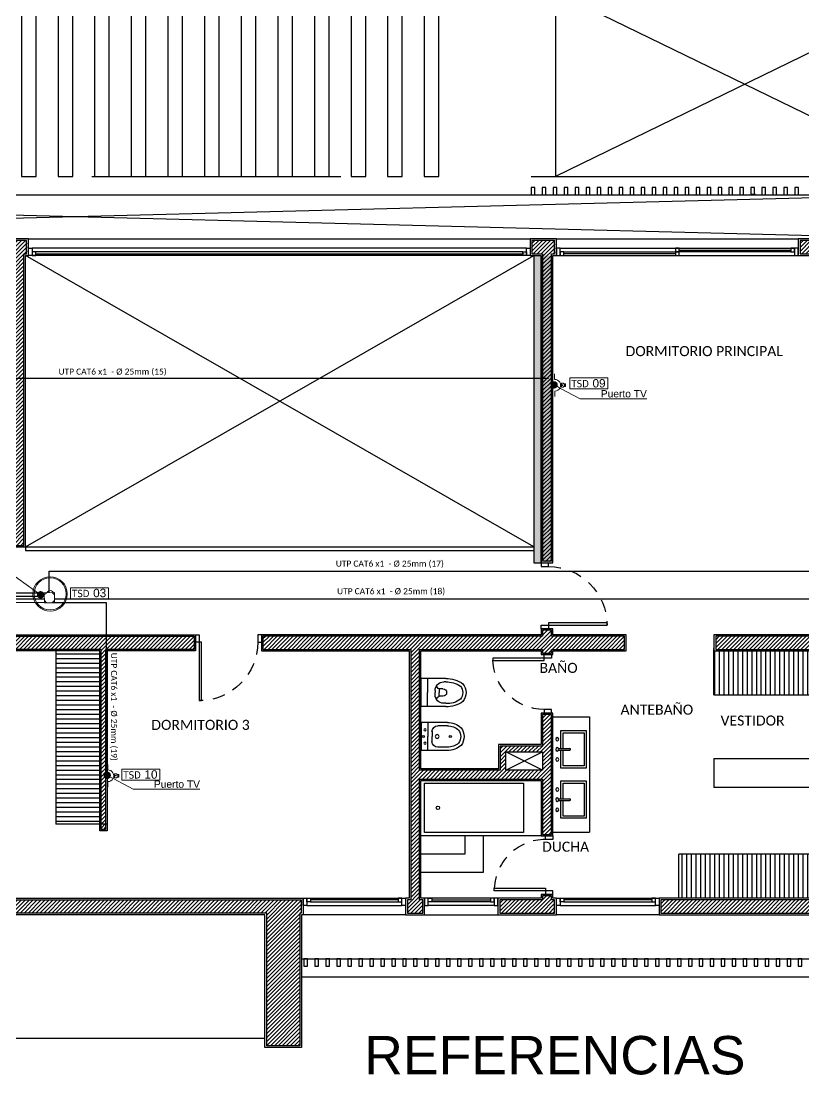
# Model space of a CAD drawing. Header units: millimetres. Extents: x 430 to 1353, y -204 to 152.
# Drawn here: x 699.67 to 710.36, y -116.77 to -102.39 of the extents above; entities that cross this region are included whole.
import ezdxf
from ezdxf import colors
from ezdxf.entities.mleader import LeaderData, LeaderLine
from ezdxf.enums import TextEntityAlignment as Align
from ezdxf.math import Vec2, Vec3

# ---------------------------------------------------------------- set-up
doc = ezdxf.new("R2010")
doc.units = ezdxf.units.MM
doc.linetypes.add('DASHED', pattern=[0.3, 0.17, -0.13])
doc.layers.get('0').update_dxf_attribs({"color": 250})
for name, color, linetype in [('AR - Carpinteria', 252, 'Continuous'), ('AR - Equipamiento Fijo', 252, 'Continuous'), ('AR - Ht', 252, 'Continuous'), ('AR - Proyeccion', 252, 'DASHED'), ('AR - Vista 05', 252, 'Continuous'), ('AR - Vista 1', 252, 'Continuous'), ('AR - Vista 4', 252, 'Continuous'), ('AR_Vista 1', 252, 'Continuous'), ('ND- ESPACIOS', 253, 'Continuous')]:
    doc.layers.add(name, color=color, linetype=linetype)
for name, color, linetype, lineweight in [('ND-Cotas', 252, 'Continuous', 9), ('ND-SD_Boca', 20, 'Continuous', 9), ('ND-SD_utp_cat6', 30, 'Continuous', 30), ('ND-texto', 251, 'Continuous', 15), ('ND-Texto2', 252, 'Continuous', 9)]:
    doc.layers.add(name, color=color, linetype=linetype, lineweight=lineweight)
doc.styles.add('1', font='arial.ttf')
doc.styles.add('1.50 txt especificaciones', font='tahoma.ttf', dxfattribs={"height": 0.075})
doc.styles.add('Romans 1.100', font='ROMANS.shx', dxfattribs={"height": 0.15})
doc.styles.get("Standard").update_dxf_attribs({"font": 'arial.ttf'})

# ---------------------------------------------------------------- blocks, each defined once
blk = doc.blocks.new('Plato repetidor de WIFI')
for radius in [0.234, 0.219, 0.0453]:
    blk.add_circle((0, 0), radius)
blk = doc.blocks.new('_Dot')
at = {"color": 0, "linetype": 'ByBlock', "lineweight": -2}
blk.add_line((-0.5, 0), (-1, 0), dxfattribs=at)
at = {"color": 0, "linetype": 'ByBlock', "const_width": 0.5}
blk.add_lwpolyline([(-0.25, 0, 1), (0.25, 0, 1)], format="xyb", close=True, dxfattribs=at)
blk = doc.blocks.new('Toma con RJ45')
h = blk.add_hatch(color=256)
h.dxf.hatch_style = 1
h.paths.add_polyline_path([(-0.019, 0.134), (0.019, 0.134), (0.019, 0.148), (0, 0.148), (-0.019, 0.148)])
for p, q in [((-0.019, 0.12), (-0.019, 0.148)), ((0.019, 0.12), (0.019, 0.148)), ((-0.027, 0.12), (-0.019, 0.12)), ((-0.019, 0.134), (0.019, 0.134)), ((0.008, 0.107), (-0.01, 0.107)), ((-0.001, 0.116), (-0.001, 0.098)), ((0, 0.092), (0, 0.079)), ((0.027, 0.12), (0.019, 0.12)), ((0.079, 0), (0.154, 0)), ((-0.079, -0.002), (-0.154, -0.002))]:
    blk.add_line(p, q)
for points in [[(0, 0.148), (-0.019, 0.148)], [(0, 0.148), (0.019, 0.148)], [(-0.027, 0.12), (-0.027, 0.092), (0, 0.092)], [(0.027, 0.12), (0.027, 0.092), (0, 0.092)]]:
    blk.add_lwpolyline(points)
blk.add_arc((0, 0), 0.0794, 360, 181.1424)
blk = doc.blocks.new('bacha')
for p, q in [((519.809, 72.68), (519.809, 72.832)), ((519.833, 72.68), (519.833, 72.832))]:
    blk.add_line(p, q)
for points in [[(519.809, 72.711), (519.565, 72.711), (519.565, 73.058), (520.076, 73.058), (520.076, 72.711), (519.833, 72.711)], [(519.809, 72.741), (519.595, 72.741), (519.595, 73.028), (520.046, 73.028), (520.046, 72.741), (519.833, 72.741)]]:
    blk.add_lwpolyline(points)
blk.add_arc((519.821, 72.831), 0.0121, 5.5464, 174.4536)
at = {"extrusion": (0, 0, -1)}
for centre in [(519.683, 72.661), (519.821, 72.661), (519.959, 72.661)]:
    blk.add_ellipse(centre, major_axis=(0.0235, 0), ratio=0.85, start_param=3.141593, end_param=9.424778, dxfattribs=at)
blk = doc.blocks.new('INOD3-VS')
for p, q in [((-0.19, 0), (0.19, 0)), ((-0.19, -0.334), (-0.19, 0)), ((0.19, -0.334), (0.19, 0)), ((-0.19, -0.09), (0, -0.09)), ((0.19, -0.09), (0, -0.09)), ((-0.05, -0.297), (-0.05, -0.247)), ((-0.05, -0.247), (0, -0.247)), ((-0.028, -0.19), (0, -0.19)), ((0.028, -0.19), (0, -0.19)), ((0.05, -0.247), (0, -0.247)), ((0.05, -0.297), (0.05, -0.247)), ((-0.145, -0.334), (-0.145, -0.307)), ((0.145, -0.334), (0.145, -0.307))]:
    blk.add_line(p, q)
for centre, radius, start, end in [((-0.028, -0.307), 0.117, 90, 180), ((-0.095, -0.259), 0.0464, 14.8851, 92.9268), ((0.028, -0.307), 0.117, 0, 90), ((0.095, -0.259), 0.0464, 87.0732, 165.1149), ((0.195, -0.344), 0.385, 178.5208, 215.4085), ((0.198, -0.345), 0.343, 178.2465, 213.5506), ((0, -0.297), 0.05, 180, 270), ((0, -0.297), 0.05, 270, 0), ((-0.127, -0.365), 0.274, 321.8101, 6.3928), ((-0.192, -0.345), 0.383, 324.4734, 1.5973), ((0, -0.419), 0.19, 231.2469, 270), ((0, -0.419), 0.145, 232.619, 270), ((0, -0.419), 0.145, 270, 307.381), ((0, -0.419), 0.19, 270, 308.7531)]:
    blk.add_arc(centre, radius, start, end)
blk = doc.blocks.new('*U492')
blk.add_lwpolyline([(0.05, 0.1), (0.05, 0.8), (0.083, 0.8), (0.083, 0.1)], close=True)
for points in [[(0, 0), (0.05, 0), (0.05, 0.1), (0, 0.1)], [(0.8, 0), (0.75, 0), (0.75, 0.1), (0.8, 0.1)]]:
    blk.add_lwpolyline(points)
at = {"color": 8, "linetype": 'DASHED'}
blk.add_arc((0.05, 0.1), 0.7, 360, 90, dxfattribs=at)
blk = doc.blocks.new('BIDE2-VS')
for p, q in [((-0.19, 0), (0.19, 0)), ((-0.19, -0.354), (-0.19, 0)), ((0.19, -0.354), (0.19, 0)), ((-0.19, -0.09), (0, -0.09)), ((0.19, -0.09), (0, -0.09)), ((-0.145, -0.354), (-0.145, -0.224)), ((-0.067, -0.146), (0, -0.146)), ((0.067, -0.146), (0, -0.146)), ((0.145, -0.354), (0.145, -0.224)), ((-0.145, -0.354), (-0.145, -0.327))]:
    blk.add_line(p, q)
for centre, radius in [((-0.09, -0.052), 0.015), ((0.09, -0.052), 0.015), ((0, -0.215), 0.026)]:
    blk.add_circle(centre, radius)
for centre, radius, start, end in [((0, -0.03), 0.015, 90, 270), ((0, -0.03), 0.015, 270, 90), ((-0.067, -0.224), 0.0781, 90, 180), ((0.067, -0.224), 0.0781, 0, 90), ((0.084, -0.354), 0.274, 180, 222.2256), ((0.084, -0.354), 0.229, 180, 221.3159), ((0, -0.393), 0.015, 90, 270), ((0, -0.393), 0.015, 270, 90), ((-0.084, -0.354), 0.229, 318.6841, 0), ((-0.084, -0.354), 0.274, 317.7744, 0), ((0, -0.39), 0.19, 231.2469, 270), ((0, -0.39), 0.145, 232.619, 270), ((0, -0.39), 0.145, 270, 307.381), ((0, -0.39), 0.19, 270, 308.7531)]:
    blk.add_arc(centre, radius, start, end)
blk = doc.blocks.new('*U491')
blk.add_lwpolyline([(0.05, 0.1), (0.05, 0.9), (0.083, 0.9), (0.083, 0.1)], close=True)
for points in [[(0, 0), (0.05, 0), (0.05, 0.1), (0, 0.1)], [(0.9, 0), (0.85, 0), (0.85, 0.1), (0.9, 0.1)]]:
    blk.add_lwpolyline(points)
at = {"color": 8, "linetype": 'DASHED'}
blk.add_arc((0.05, 0.1), 0.8, 360, 90, dxfattribs=at)
blk = doc.blocks.new('*U295')
at = {"color": 8}
blk.add_line((1.3, 0.025), (0.1, 0.025), dxfattribs=at)
at = {"layer": 'AR - Carpinteria'}
for p, q in [((0.05, 0.1), (1.35, 0.1)), ((0.05, 0), (1.35, 0)), ((0.1, 0.05), (1.3, 0.05))]:
    blk.add_line(p, q, dxfattribs=at)
for points in [[(0, 0), (0.05, 0), (0.05, 0.1), (0, 0.1)], [(0.05, 0), (0.1, 0), (0.1, 0.05), (0.05, 0.05)], [(1.35, 0), (1.3, 0), (1.3, 0.05), (1.35, 0.05)], [(1.35, 0), (1.4, 0), (1.4, 0.1), (1.35, 0.1)]]:
    blk.add_lwpolyline(points, close=True, dxfattribs=at)
blk = doc.blocks.new('*U494')
at = {"color": 8}
for p, q in [((1.625, 0.025), (0.1, 0.025)), ((1.675, 0.075), (3.2, 0.075))]:
    blk.add_line(p, q, dxfattribs=at)
at = {"layer": 'AR - Carpinteria'}
for p, q in [((0.05, 0.1), (3.25, 0.1)), ((0.05, 0), (3.25, 0)), ((0.1, 0.05), (1.625, 0.05)), ((3.2, 0.05), (1.675, 0.05))]:
    blk.add_line(p, q, dxfattribs=at)
for points in [[(0, 0), (0.05, 0), (0.05, 0.1), (0, 0.1)], [(0.05, 0), (0.1, 0), (0.1, 0.05), (0.05, 0.05)], [(1.675, 0.1), (1.625, 0.1), (1.625, 0.05), (1.675, 0.05)], [(1.625, 0), (1.675, 0), (1.675, 0.05), (1.625, 0.05)], [(3.25, 0.1), (3.2, 0.1), (3.2, 0.05), (3.25, 0.05)], [(3.25, 0), (3.3, 0), (3.3, 0.1), (3.25, 0.1)]]:
    blk.add_lwpolyline(points, close=True, dxfattribs=at)
blk = doc.blocks.new('*U496')
at = {"color": 8}
blk.add_line((0.9, 0.025), (0.1, 0.025), dxfattribs=at)
at = {"layer": 'AR - Carpinteria'}
for p, q in [((0.05, 0.1), (0.95, 0.1)), ((0.05, 0), (0.95, 0)), ((0.1, 0.05), (0.9, 0.05))]:
    blk.add_line(p, q, dxfattribs=at)
for points in [[(0, 0), (0.05, 0), (0.05, 0.1), (0, 0.1)], [(0.05, 0), (0.1, 0), (0.1, 0.05), (0.05, 0.05)], [(0.95, 0), (0.9, 0), (0.9, 0.05), (0.95, 0.05)], [(0.95, 0), (1, 0), (1, 0.1), (0.95, 0.1)]]:
    blk.add_lwpolyline(points, close=True, dxfattribs=at)
blk = doc.blocks.new('planta alta')
at = {"layer": 'AR - Equipamiento Fijo', "transparency": 33554585}
h = blk.add_hatch(dxfattribs=at)
h.set_pattern_fill('ANSI31', color=256, scale=0.02, angle=315)
h.set_pattern_definition([(0, (-553.808214, -51.777135), (1e-17, 0.0635), [])])
h.paths.add_polyline_path([(10.52, 10.805), (9.92, 10.805), (9.92, 7.43), (10.52, 7.43)])
h.paths.add_polyline_path([(12.01, 10.805), (11.41, 10.805), (11.41, 8.44), (12.01, 8.44)])
at = {"layer": 'AR - Equipamiento Fijo', "linetype": 'ByBlock', "transparency": 33554585}
h = blk.add_hatch(dxfattribs=at)
h.set_pattern_fill('ANSI31,_O', color=256, scale=0.02, angle=45)
h.set_pattern_definition([(90, (-553.808214, -51.777135), (-0.0635, 0), [])])
h.paths.add_polyline_path([(22.8, 10.205), (23.4, 10.805), (20.395, 10.805), (20.395, 10.205)])
h.paths.add_polyline_path([(19.915, 8.03), (19.915, 7.44), (23.4, 7.43), (22.8, 8.03)])
at = {"layer": 'AR - Ht', "transparency": 33554511}
h = blk.add_hatch(color=256, dxfattribs=at)
h.dxf.hatch_style = 1
h.paths.add_polyline_path([(18.195, 15.97), (18.195, 16.2), (17.935, 16.2), (17.935, 15.97), (17.935, 12.005), (18.035, 12.005), (18.195, 12.005)])
at = {"layer": 'AR - Carpinteria'}
for p, q in [((11.035, 16.43), (17.895, 16.43)), ((18.24, 16.43), (21.545, 16.43)), ((17.835, 16.3), (11.085, 16.3)), ((17.835, 16.2), (11.095, 16.2)), ((17.785, 16.25), (11.135, 16.25)), ((18.055, 9.175), (17.555, 9.425)), ((17.555, 9.175), (18.055, 9.425)), ((16.185, 7.2), (14.765, 7.2)), ((16.445, 7.2), (17.445, 7.2)), ((19.645, 7.2), (18.245, 7.2))]:
    blk.add_line(p, q, dxfattribs=at)
for points in [[(11.085, 16.2), (11.035, 16.2), (11.035, 16.3), (11.085, 16.3)], [(17.885, 16.2), (17.835, 16.2), (17.835, 16.3), (17.885, 16.3)], [(11.085, 16.2), (11.135, 16.2), (11.135, 16.25), (11.085, 16.25)], [(17.835, 16.2), (17.785, 16.2), (17.785, 16.25), (17.835, 16.25)]]:
    blk.add_lwpolyline(points, close=True, dxfattribs=at)
at = {"layer": 'AR - Equipamiento Fijo'}
for p, q in [((11.41, 10.805), (11.41, 8.44)), ((18.195, 9.905), (18.695, 9.905)), ((18.695, 9.905), (18.695, 8.33)), ((12.11, 8.44), (11.41, 8.44)), ((18.195, 8.33), (18.695, 8.33))]:
    blk.add_line(p, q, dxfattribs=at)
at = {"layer": 'AR - Equipamiento Fijo', "linetype": 'ByBlock'}
for p, q in [((20.395, 10.205), (20.395, 10.835)), ((19.915, 7.43), (19.915, 8.03))]:
    blk.add_line(p, q, dxfattribs=at)
at = {"layer": 'AR - Equipamiento Fijo', "linetype": 'ByBlock', "transparency": 33554585}
blk.add_line((20.395, 9.335), (20.395, 8.94), dxfattribs=at)
at = {"layer": 'AR - Equipamiento Fijo', "linetype": 'ByBlock'}
blk.add_lwpolyline([(20.395, 10.205), (22.8, 10.205), (22.8, 8.03), (19.915, 8.03)], dxfattribs=at)
at = {"layer": 'AR - Equipamiento Fijo', "linetype": 'ByBlock', "transparency": 33554585}
blk.add_lwpolyline([(20.395, 9.335), (21.89, 9.335), (21.89, 8.94), (20.395, 8.94)], dxfattribs=at)
at = {"layer": 'AR - Equipamiento Fijo'}
blk.add_circle((16.626, 8.662), 0.0237, dxfattribs=at)
at = {"layer": 'AR - Proyeccion', "ltscale": 20}
blk.add_lwpolyline([(14.25, 5.515), (-0.1, 5.515), (-0.1, 17.28), (23.73, 17.28), (23.73, 6.35), (14.765, 6.35)], dxfattribs=at)
at = {"layer": 'AR - Vista 05'}
for p, q in [((12.11, 10.805), (12.11, 8.44)), ((18.035, 8.28), (16.395, 8.28))]:
    blk.add_line(p, q, dxfattribs=at)
for points in [[(10.995, 16.2), (11.035, 16.2), (11.035, 16.43), (10.78, 16.43), (10.78, 16.2), (10.835, 16.2), (10.835, 12.445), (8.29, 12.445), (8.29, 12.225), (10.995, 12.225)], [(20.395, 10.805), (23.4, 10.805), (23.4, 7.43), (19.645, 7.43), (19.645, 7.2), (23.63, 7.2), (23.63, 16.43), (21.545, 16.43), (21.545, 16.2), (23.4, 16.2), (23.4, 11.025), (20.395, 11.025)], [(16.445, 8.997), (17.795, 8.997), (17.795, 8.327), (16.445, 8.327)], [(17.445, 7.2), (18.245, 7.2), (18.245, 7.43), (18.195, 7.43), (18.195, 7.48), (18.035, 7.48), (18.035, 7.43), (17.445, 7.43)]]:
    blk.add_lwpolyline(points, close=True, dxfattribs=at)
for points in [[(18.195, 12.111), (18.195, 16.2), (18.245, 16.2), (18.245, 16.43), (17.885, 16.43), (17.885, 16.2), (18.035, 16.2), (18.035, 12.005), (18.195, 12.005), (18.195, 12.115)], [(18.195, 11.025), (18.195, 11.105), (18.035, 11.105), (18.035, 11.025), (14.217, 11.025), (14.217, 10.805), (16.235, 10.805), (16.235, 7.43), (16.185, 7.43), (16.185, 7.2), (16.445, 7.2), (16.445, 7.43), (16.395, 7.43), (16.395, 9.035), (18.035, 9.035), (18.035, 8.28), (18.195, 8.28), (18.195, 9.955), (18.035, 9.955), (18.035, 9.525), (17.454, 9.525), (17.454, 9.195), (16.395, 9.195), (16.395, 10.805), (18.035, 10.805), (18.035, 10.755), (18.195, 10.755), (18.195, 10.805), (19.195, 10.805), (19.195, 11.025), (18.195, 11.025)], [(14.265, 7.2), (9.7, 7.2), (9.7, 7.43), (9.76, 7.43), (9.76, 11.025), (11.378, 11.025), (13.317, 11.025), (13.317, 10.805), (12.11, 10.805), (12.11, 8.347), (12.01, 8.347), (12.01, 10.805), (10.588, 10.805), (9.92, 10.805), (9.92, 7.43), (14.785, 7.43), (14.785, 7.2), (14.765, 7.2), (14.765, 5.39), (14.265, 5.39), (14.265, 7.2)], [(16.995, 8.28), (16.995, 8.03), (16.395, 8.03)], [(17.245, 8.28), (17.245, 7.78), (16.395, 7.78)]]:
    blk.add_lwpolyline(points, dxfattribs=at)
at = {"layer": 'AR - Vista 1'}
for p, q in [((18.23, 19.8), (18.23, 17.28)), ((19.15, 17.13), (19.1, 17.13)), ((19.1, 17.13), (19.1, 17.03)), ((19.15, 17.03), (19.15, 17.13)), ((20.95, 17.13), (20.9, 17.13)), ((20.9, 17.13), (20.9, 17.03)), ((20.95, 17.03), (20.95, 17.13)), ((19.11, 17.03), (19.16, 17.03)), ((20.91, 17.04), (20.96, 17.04)), ((17.495, 6.6), (17.495, 6.5)), ((17.545, 6.5), (17.545, 6.6)), ((19.295, 6.6), (19.295, 6.5)), ((19.345, 6.5), (19.345, 6.6)), ((21.095, 6.6), (21.095, 6.5)), ((21.145, 6.5), (21.145, 6.6))]:
    blk.add_line(p, q, dxfattribs=at)
for points in [[(18.23, 17.28), (23.73, 17.28), (23.73, 6.35), (14.765, 6.35)], [(0.15, 16.43), (0.15, 17.03), (23.38, 17.03), (23.38, 16.43)], [(14.765, 6.6), (23.39, 6.6), (23.39, 7.2)]]:
    blk.add_lwpolyline(points, dxfattribs=at)
for points in [[(17.95, 17.13), (17.9, 17.13), (17.9, 17.03), (17.95, 17.03)], [(18.1, 17.13), (18.05, 17.13), (18.05, 17.03), (18.1, 17.03)], [(18.25, 17.13), (18.2, 17.13), (18.2, 17.03), (18.25, 17.03)], [(18.4, 17.13), (18.35, 17.13), (18.35, 17.03), (18.4, 17.03)], [(18.55, 17.13), (18.5, 17.13), (18.5, 17.03), (18.55, 17.03)], [(18.7, 17.13), (18.65, 17.13), (18.65, 17.03), (18.7, 17.03)], [(18.85, 17.13), (18.8, 17.13), (18.8, 17.03), (18.85, 17.03)], [(19, 17.13), (18.95, 17.13), (18.95, 17.03), (19, 17.03)], [(19.3, 17.13), (19.25, 17.13), (19.25, 17.03), (19.3, 17.03)], [(19.45, 17.13), (19.4, 17.13), (19.4, 17.03), (19.45, 17.03)], [(19.6, 17.13), (19.55, 17.13), (19.55, 17.03), (19.6, 17.03)], [(19.75, 17.13), (19.7, 17.13), (19.7, 17.03), (19.75, 17.03)], [(19.9, 17.13), (19.85, 17.13), (19.85, 17.03), (19.9, 17.03)], [(20.05, 17.13), (20, 17.13), (20, 17.03), (20.05, 17.03)], [(20.2, 17.13), (20.15, 17.13), (20.15, 17.03), (20.2, 17.03)], [(20.35, 17.13), (20.3, 17.13), (20.3, 17.03), (20.35, 17.03)], [(20.5, 17.13), (20.45, 17.13), (20.45, 17.03), (20.5, 17.03)], [(20.65, 17.13), (20.6, 17.13), (20.6, 17.03), (20.65, 17.03)], [(20.8, 17.13), (20.75, 17.13), (20.75, 17.03), (20.8, 17.03)], [(20.95, 17.13), (20.9, 17.13), (20.9, 17.03), (20.95, 17.03)], [(21.1, 17.13), (21.05, 17.13), (21.05, 17.03), (21.1, 17.03)], [(21.25, 17.13), (21.2, 17.13), (21.2, 17.03), (21.25, 17.03)], [(21.4, 17.13), (21.35, 17.13), (21.35, 17.03), (21.4, 17.03)], [(21.55, 17.13), (21.5, 17.13), (21.5, 17.03), (21.55, 17.03)], [(14.845, 6.6), (14.795, 6.6), (14.795, 6.5), (14.845, 6.5)], [(14.995, 6.6), (14.945, 6.6), (14.945, 6.5), (14.995, 6.5)], [(15.145, 6.6), (15.095, 6.6), (15.095, 6.5), (15.145, 6.5)], [(15.295, 6.6), (15.245, 6.6), (15.245, 6.5), (15.295, 6.5)], [(15.445, 6.6), (15.395, 6.6), (15.395, 6.5), (15.445, 6.5)], [(15.595, 6.6), (15.545, 6.6), (15.545, 6.5), (15.595, 6.5)], [(15.745, 6.6), (15.695, 6.6), (15.695, 6.5), (15.745, 6.5)], [(15.895, 6.6), (15.845, 6.6), (15.845, 6.5), (15.895, 6.5)], [(16.045, 6.6), (15.995, 6.6), (15.995, 6.5), (16.045, 6.5)], [(16.195, 6.6), (16.145, 6.6), (16.145, 6.5), (16.195, 6.5)], [(16.345, 6.6), (16.295, 6.6), (16.295, 6.5), (16.345, 6.5)], [(16.495, 6.6), (16.445, 6.6), (16.445, 6.5), (16.495, 6.5)], [(16.645, 6.6), (16.595, 6.6), (16.595, 6.5), (16.645, 6.5)], [(16.795, 6.6), (16.745, 6.6), (16.745, 6.5), (16.795, 6.5)], [(16.945, 6.6), (16.895, 6.6), (16.895, 6.5), (16.945, 6.5)], [(17.095, 6.6), (17.045, 6.6), (17.045, 6.5), (17.095, 6.5)], [(17.245, 6.6), (17.195, 6.6), (17.195, 6.5), (17.245, 6.5)], [(17.395, 6.6), (17.345, 6.6), (17.345, 6.5), (17.395, 6.5)], [(17.545, 6.6), (17.495, 6.6), (17.495, 6.5), (17.545, 6.5)], [(17.695, 6.6), (17.645, 6.6), (17.645, 6.5), (17.695, 6.5)], [(17.845, 6.6), (17.795, 6.6), (17.795, 6.5), (17.845, 6.5)], [(17.995, 6.6), (17.945, 6.6), (17.945, 6.5), (17.995, 6.5)], [(18.145, 6.6), (18.095, 6.6), (18.095, 6.5), (18.145, 6.5)], [(18.295, 6.6), (18.245, 6.6), (18.245, 6.5), (18.295, 6.5)], [(18.445, 6.6), (18.395, 6.6), (18.395, 6.5), (18.445, 6.5)], [(18.595, 6.6), (18.545, 6.6), (18.545, 6.5), (18.595, 6.5)], [(18.745, 6.6), (18.695, 6.6), (18.695, 6.5), (18.745, 6.5)], [(18.895, 6.6), (18.845, 6.6), (18.845, 6.5), (18.895, 6.5)], [(19.045, 6.6), (18.995, 6.6), (18.995, 6.5), (19.045, 6.5)], [(19.195, 6.6), (19.145, 6.6), (19.145, 6.5), (19.195, 6.5)], [(19.345, 6.6), (19.295, 6.6), (19.295, 6.5), (19.345, 6.5)], [(19.495, 6.6), (19.445, 6.6), (19.445, 6.5), (19.495, 6.5)], [(19.645, 6.6), (19.595, 6.6), (19.595, 6.5), (19.645, 6.5)], [(19.795, 6.6), (19.745, 6.6), (19.745, 6.5), (19.795, 6.5)], [(19.945, 6.6), (19.895, 6.6), (19.895, 6.5), (19.945, 6.5)], [(20.095, 6.6), (20.045, 6.6), (20.045, 6.5), (20.095, 6.5)], [(20.245, 6.6), (20.195, 6.6), (20.195, 6.5), (20.245, 6.5)], [(20.395, 6.6), (20.345, 6.6), (20.345, 6.5), (20.395, 6.5)], [(20.545, 6.6), (20.495, 6.6), (20.495, 6.5), (20.545, 6.5)], [(20.695, 6.6), (20.645, 6.6), (20.645, 6.5), (20.695, 6.5)], [(20.845, 6.6), (20.795, 6.6), (20.795, 6.5), (20.845, 6.5)], [(20.995, 6.6), (20.945, 6.6), (20.945, 6.5), (20.995, 6.5)], [(21.145, 6.6), (21.095, 6.6), (21.095, 6.5), (21.145, 6.5)], [(21.295, 6.6), (21.245, 6.6), (21.245, 6.5), (21.295, 6.5)], [(21.445, 6.6), (21.395, 6.6), (21.395, 6.5), (21.445, 6.5)], [(21.595, 6.6), (21.545, 6.6), (21.545, 6.5), (21.595, 6.5)]]:
    blk.add_lwpolyline(points, close=True, dxfattribs=at)
at = {"layer": 'AR - Vista 4'}
for p, q in [((16.395, 7.44), (16.395, 7.44)), ((16.395, 7.19), (16.395, 7.19))]:
    blk.add_line(p, q, dxfattribs=at)
for points in [[(10.975, 16.225), (11.01, 16.225), (11.01, 16.405), (10.805, 16.405), (10.805, 16.225), (10.855, 16.225), (10.855, 12.425), (8.31, 12.425), (8.31, 12.245), (10.975, 12.245)], [(18.175, 12.115), (18.175, 16.225), (18.22, 16.225), (18.22, 16.405), (17.91, 16.405), (17.91, 16.225), (18.055, 16.225), (18.055, 12.035), (18.175, 12.035)], [(20.42, 10.825), (23.425, 10.825), (23.425, 7.405), (19.67, 7.405), (19.67, 7.225), (23.605, 7.225), (23.605, 16.405), (21.57, 16.405), (21.57, 16.225), (23.425, 16.225), (23.425, 11.005), (20.42, 11.005)], [(18.175, 11.005), (18.175, 11.085), (18.055, 11.085), (18.055, 11.005), (14.237, 11.005), (14.237, 10.825), (16.255, 10.825), (16.255, 7.405), (16.21, 7.405), (16.21, 7.225), (16.42, 7.225), (16.42, 7.405), (16.375, 7.405), (16.375, 9.055), (18.055, 9.055), (18.055, 8.3), (18.175, 8.3), (18.175, 9.935), (18.055, 9.935), (18.055, 9.505), (17.474, 9.505), (17.474, 9.175), (16.375, 9.175), (16.375, 10.825), (18.055, 10.825), (18.055, 10.775), (18.175, 10.775), (18.175, 10.825), (19.175, 10.825), (19.175, 11.005)], [(14.29, 7.225), (9.726, 7.225), (9.726, 7.405), (9.78, 7.405), (9.78, 11.005), (11.378, 11.005), (13.297, 11.005), (13.297, 10.825), (12.09, 10.825), (12.09, 8.367), (12.03, 8.367), (12.03, 10.825), (9.9, 10.825), (9.9, 7.405), (14.76, 7.405), (14.76, 7.225), (14.74, 7.225), (14.74, 5.415), (14.29, 5.415)], [(18.055, 9.425), (18.055, 9.175), (17.555, 9.175), (17.555, 9.425)], [(17.47, 7.225), (18.22, 7.225), (18.22, 7.405), (18.175, 7.405), (18.175, 7.46), (18.055, 7.46), (18.055, 7.405), (17.47, 7.405)]]:
    blk.add_lwpolyline(points, close=True, dxfattribs=at)
blk.add_lwpolyline([(17.935, 16.2), (17.935, 12.005), (18.035, 12.005), (18.035, 16.2)], dxfattribs=at)
at = {"layer": 'AR_Vista 1'}
for p, q in [((18.23, 19.8), (23.4, 17.28)), ((23.4, 19.8), (18.23, 17.28)), ((0.15, 17.03), (23.38, 16.431)), ((23.38, 17.03), (0.15, 16.43)), ((17.935, 12.225), (10.995, 16.2)), ((10.995, 12.225), (17.935, 16.2)), ((10.995, 12.225), (17.935, 12.225)), ((10.995, 12.225), (10.995, 12.175)), ((10.995, 12.175), (17.935, 12.175))]:
    blk.add_line(p, q, dxfattribs=at)
for points in [[(10.94, 19.8), (10.94, 17.28), (11.14, 17.28), (11.14, 19.8), (10.94, 19.8)], [(11.44, 19.8), (11.44, 17.28), (11.64, 17.28), (11.64, 19.8), (11.44, 19.8)], [(11.94, 19.8), (11.94, 17.28), (12.14, 17.28), (12.14, 19.8), (11.94, 19.8)], [(12.44, 19.8), (12.44, 17.28), (12.64, 17.28), (12.64, 19.8), (12.44, 19.8)], [(12.94, 19.8), (12.94, 17.28), (13.14, 17.28), (13.14, 19.8), (12.94, 19.8)], [(13.44, 19.8), (13.44, 17.28), (13.64, 17.28), (13.64, 19.8), (13.44, 19.8)], [(13.94, 19.8), (13.94, 17.28), (14.14, 17.28), (14.14, 19.8), (13.94, 19.8)], [(14.44, 19.8), (14.44, 17.28), (14.64, 17.28), (14.64, 19.8), (14.44, 19.8)], [(14.94, 19.8), (14.94, 17.28), (15.14, 17.28), (15.14, 19.8), (14.94, 19.8)], [(15.44, 19.8), (15.44, 17.28), (15.64, 17.28), (15.64, 19.8), (15.44, 19.8)], [(15.94, 19.8), (15.94, 17.28), (16.14, 17.28), (16.14, 19.8), (15.94, 19.8)], [(16.44, 19.8), (16.44, 17.28), (16.64, 17.28), (16.64, 19.8), (16.44, 19.8)]]:
    blk.add_lwpolyline(points, dxfattribs=at)
at = {"layer": 'AR - Carpinteria'}
blk.add_blockref('*U494', (18.245, 16.2), dxfattribs=at)
for name, p, xscale, rotation in [('*U491', (18.035, 11.105), -1, 270), ('*U491', (13.317, 11.025), -1, 180), ('*U492', (18.175, 10.755), -1.000000000000011, 90), ('*U295', (14.785, 7.43), -1, 180), ('*U295', (18.245, 7.43), -1, 180)]:
    blk.add_blockref(name, p, dxfattribs=dict(at, xscale=xscale, rotation=rotation))
for name, p, rotation in [('*U492', (18.195, 7.48), 90), ('*U496', (17.445, 7.43), 180)]:
    blk.add_blockref(name, p, dxfattribs=dict(at, rotation=rotation))
at = {"layer": 'AR - Equipamiento Fijo', "xscale": -1.010000000000029, "yscale": 1.010000000000029, "zscale": 1.010000000000011, "rotation": 90}
for name, p in [('INOD3-VS', (16.395, 10.235)), ('BIDE2-VS', (16.398, 9.635))]:
    blk.add_blockref(name, p, dxfattribs=at)
at = {"layer": 'AR - Equipamiento Fijo', "rotation": 270}
for p in [(-54.406, 529.281), (-54.406, 528.595)]:
    blk.add_blockref('bacha', p, dxfattribs=at)
blk = doc.blocks.new('Toma_Señal _Debil')
at = {"ltscale": 0.5}
blk.add_wipeout([(0, 0), (0.517, 0), (0.517, 0.15), (0, 0.15)], dxfattribs=at)
blk.add_lwpolyline([(0, 0), (0.517, 0), (0.517, 0.15), (0, 0.15)], close=True, dxfattribs=at)
at = {"ltscale": 0.5, "insert": (0.02, 0.02), "char_height": 0.1, "attachment_point": 7, "style": '1.50 txt especificaciones'}
blk.add_mtext_dynamic_manual_height_columns('TSD', width=0.22176, gutter_width=0.278, heights=[0.102], dxfattribs=at)
at = {"ltscale": 0.5, "style": '1'}
blk.add_attdef('00', text='', height=1, dxfattribs=at).set_placement((0.308, 0.021), (0.487, 0.021), align=Align.ALIGNED)
blk = doc.blocks.new('Caja estanca 10x10')
blk.add_wipeout([(-0.069, 0.069), (0.068, 0.069), (0.068, -0.068), (-0.069, -0.068)])
for p, q in [((-0.038, 0.069), (-0.069, 0.038)), ((0.037, 0.069), (0.068, 0.038)), ((-0.038, -0.068), (-0.069, -0.037)), ((0.037, -0.068), (0.068, -0.037))]:
    blk.add_line(p, q)
blk.add_lwpolyline([(-0.069, 0.069), (0.068, 0.069), (0.068, -0.068), (-0.069, -0.068)], close=True)

msp = doc.modelspace()

# ---------------------------------------------------------------- hatches: boundary and pattern name
at = {"layer": 'AR - Ht', "transparency": 33554610}
h = msp.add_hatch(dxfattribs=at)
h.set_pattern_fill('ANSI31', color=256, scale=0.012)
h.set_pattern_definition([(45, (27.48564, -173.5651), (-0.0269407684, 0.0269407684), [])])
h.paths.add_polyline_path([(688.942, -105.563), (688.992, -105.563), (688.992, -105.383), (688.977, -105.383), (688.762, -105.383), (688.762, -114.563), (688.972, -114.563), (689.045, -114.563), (689.045, -114.383), (688.942, -114.383), (688.942, -111.728), (689.752, -111.728), (689.752, -111.608), (688.942, -111.608), (688.942, -109.543), (690.592, -109.543), (690.592, -109.634), (690.712, -109.634), (690.712, -109.543), (691.352, -109.543), (691.352, -109.363), (690.732, -109.363), (688.942, -109.363)])
h.paths.add_polyline_path([(696.197, -105.383), (692.342, -105.383), (692.342, -105.563), (692.61, -105.563), (692.61, -108.413), (692.67, -108.413), (692.67, -105.563), (694.21, -105.563), (694.21, -109.363), (692.297, -109.363), (692.297, -109.543), (696.207, -109.543), (696.207, -109.363), (694.33, -109.363), (694.33, -105.563), (695.87, -105.563), (695.87, -108.413), (695.93, -108.413), (695.93, -105.563), (696.197, -105.563)])
h.paths.add_polyline_path([(699.712, -105.563), (699.757, -105.563), (699.757, -105.383), (699.547, -105.383), (699.547, -105.563), (699.592, -105.563), (699.592, -109.363), (697.047, -109.363), (697.047, -109.543), (699.712, -109.543)])
h.paths.add_polyline_path([(696.077, -110.783), (693.547, -110.783), (693.547, -110.963), (695.957, -110.963), (695.957, -114.383), (695.912, -114.383), (695.912, -114.563), (696.212, -114.563), (696.212, -114.383), (696.077, -114.383)])
h.paths.add_polyline_path([(692.607, -110.783), (690.712, -110.783), (690.712, -110.574), (690.592, -110.574), (690.592, -111.748), (690.592, -114.383), (690.495, -114.383), (690.495, -114.563), (692.562, -114.563), (692.562, -114.383), (690.712, -114.383), (690.712, -113.128), (691.262, -113.128), (691.262, -112.673), (690.712, -112.673), (690.712, -111.243), (691.262, -111.243), (691.262, -110.963), (692.607, -110.963)])
h.paths.add_polyline_path([(691.182, -110.963), (691.182, -111.163), (690.732, -111.163), (690.732, -110.963)], flags=16)
h.paths.add_polyline_path([(691.182, -112.753), (691.182, -113.048), (690.732, -113.048), (690.732, -112.753)], flags=16)
h.paths.add_polyline_path([(702.035, -110.783), (700.115, -110.783), (698.507, -110.783), (698.507, -114.383), (698.462, -114.383), (698.462, -114.563), (703.027, -114.563), (703.027, -116.373), (703.477, -116.373), (703.477, -114.568), (703.497, -114.568), (703.497, -114.383), (698.627, -114.383), (698.627, -110.963), (700.767, -110.963), (700.767, -113.421), (700.827, -113.421), (700.827, -110.963), (702.035, -110.963)])
h.paths.add_polyline_path([(707.912, -110.783), (706.912, -110.783), (706.912, -110.703), (706.792, -110.703), (706.792, -110.783), (702.975, -110.783), (702.975, -110.963), (704.992, -110.963), (704.992, -114.378), (704.947, -114.378), (704.947, -114.568), (705.157, -114.568), (705.157, -114.378), (705.112, -114.378), (705.112, -112.733), (706.792, -112.733), (706.792, -113.488), (706.912, -113.488), (706.912, -111.853), (706.792, -111.853), (706.792, -112.283), (706.212, -112.283), (706.212, -112.613), (705.112, -112.613), (705.112, -110.963), (706.792, -110.963), (706.792, -111.013), (706.912, -111.013), (706.912, -110.963), (707.912, -110.963)])
h.paths.add_polyline_path([(706.292, -112.363), (706.792, -112.363), (706.792, -112.613), (706.292, -112.613)], flags=16)
h.paths.add_polyline_path([(706.957, -114.383), (706.912, -114.383), (706.912, -114.328), (706.792, -114.328), (706.792, -114.38), (706.207, -114.38), (706.207, -114.563), (706.957, -114.563)], flags=17)
h.paths.add_polyline_path([(712.342, -105.383), (710.307, -105.383), (710.307, -105.563), (712.162, -105.563), (712.162, -110.783), (709.157, -110.783), (709.157, -110.963), (712.162, -110.963), (712.162, -114.383), (708.407, -114.383), (708.407, -114.563), (712.342, -114.563)])
h.paths.add_polyline_path([(706.962, -105.378), (706.642, -105.378), (706.642, -105.568), (706.792, -105.568), (706.792, -109.763), (706.912, -109.763), (706.912, -109.673), (706.912, -105.568), (706.962, -105.568)])

# ---------------------------------------------------------------- linework, layer by layer
msp.add_line((699.882, -105.563), (706.522, -105.563))
at = {"layer": 'ND-SD_utp_cat6'}
for points in [[(700.058, -110.236), (700.058, -109.894), (712.281, -109.894), (712.281, -104.616)], [(706.872, -107.267), (695.941, -107.267)], [(700, -110.198), (691.586, -110.198), (691.583, -110.774)], [(691.617, -110.774), (691.617, -110.236), (700.058, -110.236)], [(700.077, -110.278), (691.648, -110.278), (691.648, -110.774)], [(691.682, -110.774), (691.682, -110.319), (700.056, -110.322)], [(700.056, -110.322), (700.834, -110.322), (700.836, -112.647)], [(712.334, -115.344), (712.275, -110.278), (700.077, -110.278)]]:
    msp.add_lwpolyline(points, dxfattribs=at)
at = {"layer": 'ND-texto', "color": 8}
msp.add_line((699.892, -105.563), (706.542, -105.563), dxfattribs=at)

# ---------------------------------------------------------------- block references
at = {"layer": 'AR - Vista 05'}
msp.add_blockref('planta alta', (688.737, -121.788), dxfattribs=at)
at = {"layer": 'ND-SD_Boca', "rotation": 270}
for p in [(706.959, -107.358), (700.858, -112.688)]:
    msp.add_blockref('Toma con RJ45', p, dxfattribs=at)
at = {"layer": 'ND-SD_Boca'}
msp.add_blockref('Plato repetidor de WIFI', (700.069, -110.206), dxfattribs=at)

# ---------------------------------------------------------------- texts
at = {"layer": 'ND- ESPACIOS', "char_height": 0.15, "attachment_point": 1, "rotation": 0.0046}
for s, insert in [('{\\fCalibri|b0|i0|c0|p34;\\H0.91667x;DORMITORIO PRINCIPAL}', (707.926, -106.823)), ('{\\fCalibri|b0|i0|c0|p34;\\H0.91667x;BAÑO}', (706.75, -111.147)), ('{\\fCalibri|b0|i0|c0|p34;\\H0.91667x;ANTEBAÑO}', (707.856, -111.717)), ('{\\fCalibri|b0|i0|c0|p34;\\H0.91667x;VESTIDOR}', (709.222, -111.866)), ('{\\fCalibri|b0|i0|c0|p34;\\H0.91667x;DORMITORIO 3}', (701.451, -111.925)), ('{\\fCalibri|b0|i0|c0|p34;\\H0.91667x;DUCHA}', (706.786, -113.588))]:
    msp.add_mtext_dynamic_manual_height_columns(s, width=2.44911, gutter_width=10.176, heights=[0.357], dxfattribs=dict(at, insert=insert))
at = {"layer": 'ND-Cotas', "char_height": 0.09, "attachment_point": 1}
for s, insert, rotation in [('{\\fCalibri|b0|i0|c0|p34;\\H0.91667x;UTP CAT6 x1  - Ø 25mm (15)}', (700.184, -107.13), 0.0046), ('{\\fCalibri|b0|i0|c0|p34;\\H0.91667x;UTP CAT6 x1  - Ø 25mm (17)}', (703.969, -109.751), 0.0046), ('{\\fCalibri|b0|i0|c0|p34;\\H0.91667x;UTP CAT6 x1  - Ø 25mm (18)}', (703.986, -110.128), 0.0046), ('{\\fCalibri|b0|i0|c0|p34;\\H0.91667x;UTP CAT6 x1  - Ø 25mm (19)}', (700.983, -111.009), 270.0046)]:
    msp.add_mtext_dynamic_manual_height_columns(s, width=2.12975, gutter_width=9.017, heights=[0.126], dxfattribs=dict(at, insert=insert, rotation=rotation))
at = {"layer": 'ND-texto', "insert": (704.356, -116.772), "char_height": 0.52401, "attachment_point": 7}
msp.add_mtext_dynamic_manual_height_columns('REFERENCIAS', width=16.13596, gutter_width=18.715, heights=[2.609], dxfattribs=at)

# ---------------------------------------------------------------- leaders
at = {"layer": 'ND-Texto2'}
ml = msp.add_multileader_mtext('Standard', dxfattribs=at)
ml.set_content('{\\fArial|b0|i0|c0|p34;Puerto TV}', color=256, style='Romans 1.100')
ml.set_leader_properties(color=256, linetype='ByLayer', lineweight=-1)
ml.set_arrow_properties(name='DOT')
ml.build(insert=Vec2(0, 0))
ml.multileader.update_dxf_attribs({"text_left_attachment_type": 5, "text_right_attachment_type": 6, "dogleg_length": 0.00005, "arrow_head_size": 0.1})
ctx = ml.context
ctx.base_point, ctx.char_height, ctx.arrow_head_size, ctx.landing_gap_size, ctx.plane_origin = Vec3(707.387, -107.544), 0.1, 0.1, 0.2, Vec3(709.819, -103.344)
ctx.left_attachment, ctx.right_attachment = 5, 6
notes = []
notes.append((ctx, [(0, (1, 1, 0), (707.304, -107.544), (1, 0), 0.0829, [(0, [(706.95, -107.353)], 0, [])])]))
ctx.mtext.insert, ctx.mtext.rotation, ctx.mtext.width, ctx.mtext.defined_height, ctx.mtext.line_spacing_factor, ctx.mtext.flow_direction = Vec3(707.587, -107.424), 6.283185, 3.02496, 1.274, 0.9, 5
ml = msp.add_multileader_mtext('Standard', dxfattribs=at)
ml.set_content('{\\fArial|b0|i0|c0|p34;Access Point}', color=256, style='Romans 1.100')
ml.set_leader_properties(color=256, linetype='ByLayer', lineweight=-1)
ml.set_arrow_properties(name='DOT')
ml.build(insert=Vec2(0, 0))
ml.multileader.update_dxf_attribs({"text_left_attachment_type": 5, "text_right_attachment_type": 6, "dogleg_length": 0.00005, "arrow_head_size": 0.1})
ctx = ml.context
ctx.base_point, ctx.char_height, ctx.arrow_head_size, ctx.landing_gap_size, ctx.plane_origin = Vec3(698.225, -109.915), 0.1, 0.1, 0.2, Vec3(702.809, -106.209)
ctx.left_attachment, ctx.right_attachment = 5, 6
notes.append((ctx, [(1, (1, 1, 0), (699.515, -109.915), (-1, 0), 0.0829, [(0, [(699.939, -110.218)], 0, [])])]))
ctx.mtext.insert, ctx.mtext.rotation, ctx.mtext.width, ctx.mtext.defined_height, ctx.mtext.line_spacing_factor, ctx.mtext.flow_direction = Vec3(698.425, -109.795), 6.283185, 3.02496, 1.274, 0.9, 5
ml = msp.add_multileader_mtext('Standard', dxfattribs=at)
ml.set_content('{\\fArial|b0|i0|c0|p34;Puerto TV}', color=256, style='Romans 1.100')
ml.set_leader_properties(color=256, linetype='ByLayer', lineweight=-1)
ml.set_arrow_properties(name='DOT')
ml.build(insert=Vec2(0, 0))
ml.multileader.update_dxf_attribs({"text_left_attachment_type": 5, "text_right_attachment_type": 6, "dogleg_length": 0.00005, "arrow_head_size": 0.1})
ctx = ml.context
ctx.base_point, ctx.char_height, ctx.arrow_head_size, ctx.landing_gap_size, ctx.plane_origin = Vec3(701.286, -112.873), 0.1, 0.1, 0.2, Vec3(703.718, -108.673)
ctx.left_attachment, ctx.right_attachment = 5, 6
notes.append((ctx, [(0, (1, 1, 0), (701.203, -112.873), (1, 0), 0.0829, [(0, [(700.849, -112.682)], 0, [])])]))
ctx.mtext.insert, ctx.mtext.rotation, ctx.mtext.width, ctx.mtext.defined_height, ctx.mtext.line_spacing_factor, ctx.mtext.flow_direction = Vec3(701.486, -112.753), 6.283185, 3.02496, 1.274, 0.9, 5
for ctx, leaders in notes:
    for number, flags, end, landing, length, lines in leaders:
        leader = LeaderData()
        leader.index, (leader.has_last_leader_line, leader.has_dogleg_vector, leader.attachment_direction) = number, flags
        leader.last_leader_point, leader.dogleg_vector, leader.dogleg_length = Vec3(end), Vec3(landing), length
        for number, points, colour, breaks in lines:
            line = LeaderLine()
            line.index, line.vertices, line.color, line.breaks = number, Vec3.list(points), colors.encode_raw_color(colour), breaks
            leader.lines.append(line)
        ctx.leaders.append(leader)

# ---------------------------------------------------------------- next in the draw order: block references
at = {"layer": 'ND-SD_Boca'}
ref = msp.add_blockref('Toma_Señal _Debil', (707.166, -107.408), dxfattribs=at)
ref.add_attrib('00', '09', dxfattribs={"layer": '0', "ltscale": 0.5, "height": 0.1148, "style": '1'}).set_placement((707.474, -107.388), (707.652, -107.388), align=Align.ALIGNED)
at = {"layer": 'ND-SD_Boca', "rotation": 180.1589713412534}
msp.add_blockref('Caja estanca 10x10', (700.058, -110.257), dxfattribs=at)
at = {"layer": 'ND-SD_Boca'}
ref = msp.add_blockref('Toma_Señal _Debil', (700.348, -110.272), dxfattribs=at)
ref.add_attrib('00', '03', dxfattribs={"layer": '0', "ltscale": 0.5, "height": 0.1148, "style": '1'}).set_placement((700.656, -110.251), (700.835, -110.251), align=Align.ALIGNED)
ref = msp.add_blockref('Toma_Señal _Debil', (701.049, -112.749), dxfattribs=at)
ref.add_attrib('00', '10', dxfattribs={"layer": '0', "ltscale": 0.5, "height": 0.1148, "style": '1'}).set_placement((701.357, -112.728), (701.535, -112.728), align=Align.ALIGNED)

doc.saveas('drawing.dxf')
